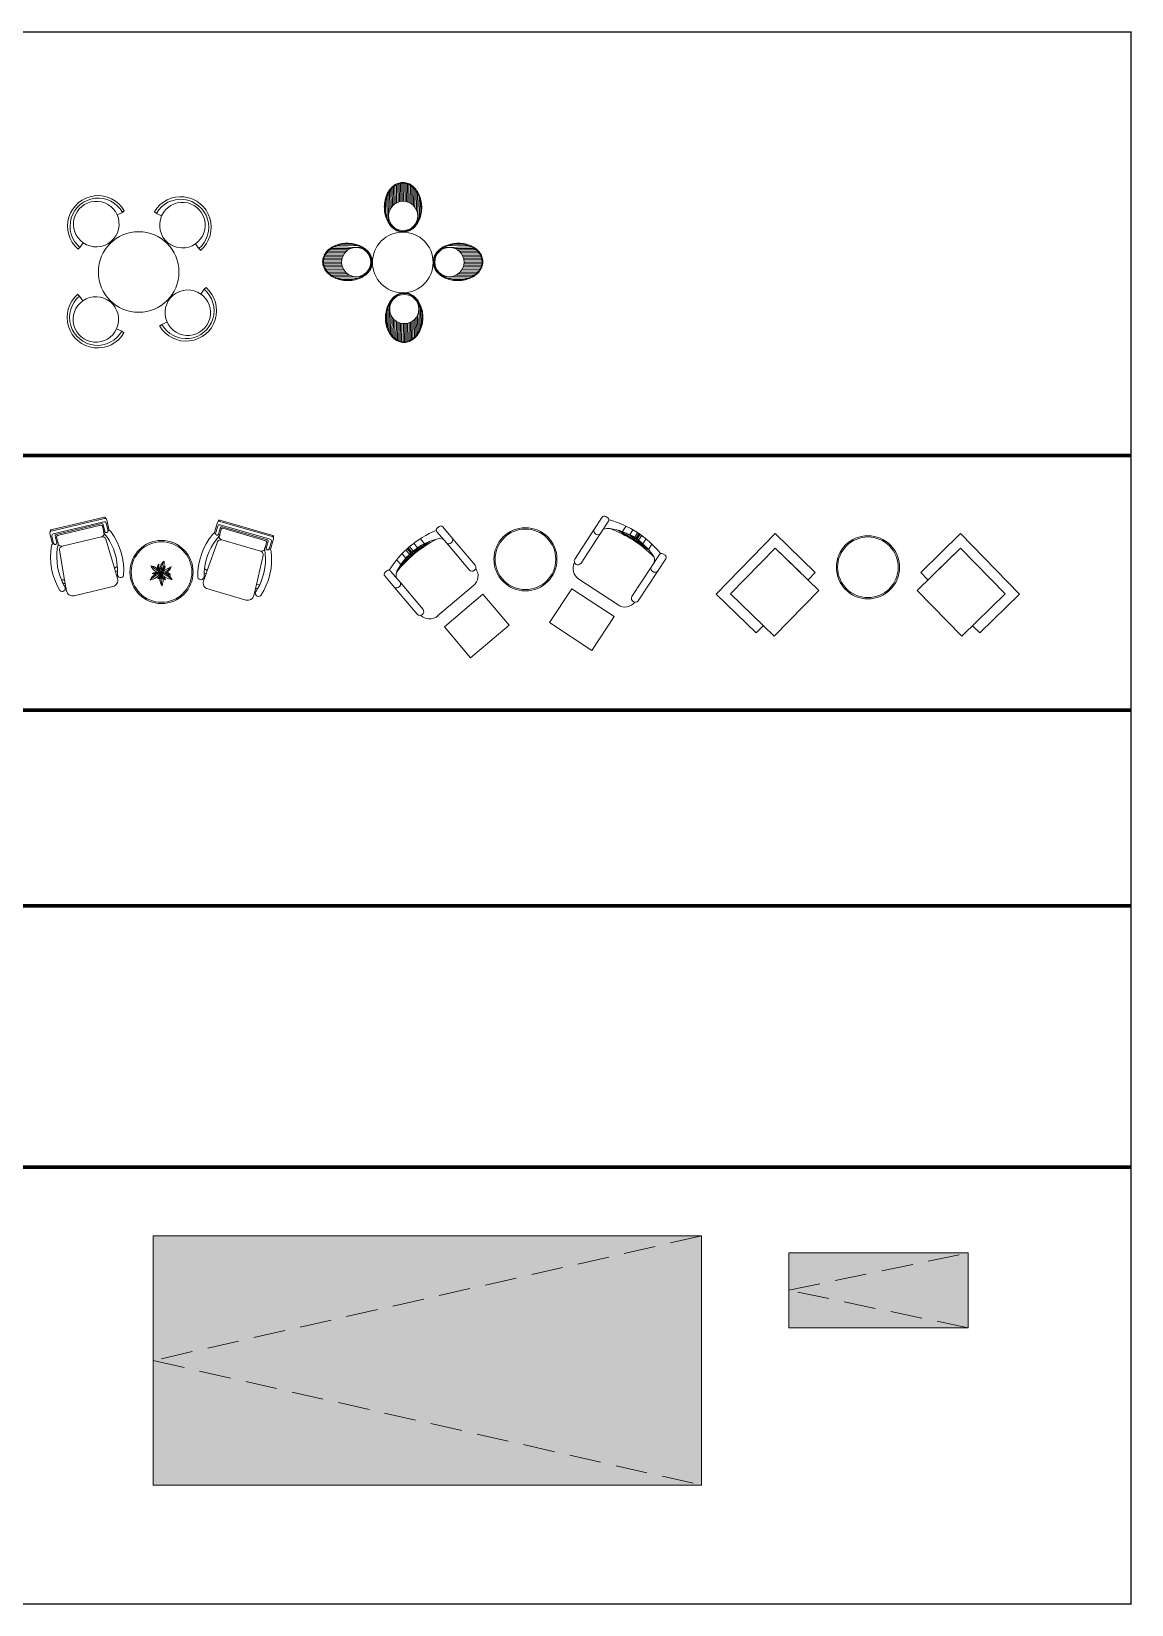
# Model space of a CAD drawing. Header units: inches. Extents: x 0 to 2128, y 0 to 649.
# Drawn here: x 1024 to 1458, y 0 to 621 of the extents above; entities that cross this region are included whole.
import ezdxf

# ---------------------------------------------------------------- set-up
doc = ezdxf.new("R2010")
doc.units = ezdxf.units.IN
doc.header["$MEASUREMENT"] = 0
doc.linetypes.add('1329_ARC_FD_LAYOUT_R2$0$1329_ARC_FD_LAYOUT_R2$0$HIDDEN', pattern=[0.375, 0.25, -0.125])
for name, color, linetype, lineweight in [('4wheelar_Parking_Res', 6, 'Continuous', 9), ('Hatch_Two Wheeler', 45, 'Continuous', 9), ('I_FUR', 7, 'Continuous', 9), ('Lan_Furniture', 205, 'Continuous', 13)]:
    doc.layers.add(name, color=color, linetype=linetype, lineweight=lineweight)
doc.layers.add('Hth_Vehicle_Four-Wheeler', color=171, linetype='Continuous')

# ---------------------------------------------------------------- blocks, each defined once
blk = doc.blocks.new('LOUNGER CHAIR')
at = {"color": 255}
for p, q in [((-20.75, -15.61), (-22.05, -17.35)), ((-18.66, -18.02), (-19.96, -19.75)), ((-17.09, -19.45), (-18.41, -21.21)), ((-16.56, -19.88), (-17.88, -21.65)), ((-16.3, -20.07), (-17.63, -21.86)), ((-16.05, -20.27), (-17.38, -22.06)), ((-15.49, -20.67), (-16.84, -22.48)), ((-13.72, -21.83), (-15.1, -23.67)), ((-10.9, -23.27), (-12.35, -25.21))]:
    blk.add_line(p, q, dxfattribs=at)
blk.add_line((0.28, -24.66), (0.59, -24.25))
at = {"color": 254}
for centre, radius, start, end in [((84.11, 117.16), 169.05, 231.52169, 236.66234), ((1292.03, 1787.68), 2230.74, 233.96548, 234.28868), ((-2864.54, -3884.91), 4801.31, 53.55446, 53.65395)]:
    blk.add_arc(centre, radius, start, end, dxfattribs=at)
at = {"layer": 'I_FUR'}
for p, q in [((-23.74, -6.71), (-15.44, 4.39)), ((-21.33, -8.51), (-13.03, 2.6)), ((7.44, -5.56), (-7.44, 5.56)), ((-27.33, -11.52), (-23.74, -6.71)), ((-21.33, -8.51), (-24.93, -13.31)), ((-23.74, -6.71), (-23.43, -6.29)), ((-21.33, -8.51), (-21.02, -8.09)), ((-2.12, -22.87), (6.18, -11.76)), ((-26.33, -13.52), (-27.13, -12.92)), ((0.28, -24.66), (8.58, -13.56)), ((-2.12, -22.87), (-5.71, -27.67)), ((-3.31, -29.47), (0.28, -24.66)), ((-2.12, -22.87), (-1.81, -22.45)), ((-5.51, -29.07), (-4.71, -29.67))]:
    blk.add_line(p, q, dxfattribs=at)
for centre, radius, start, end in [((-10.43, 1.55), 5, 53.22689, 138.25562), ((-14.32, 3.39), 1.51, 328.43335, 138.02043), ((4.45, -9.57), 5, 328.19816, 53.22689), ((-26.53, -12.12), 1, 143.22689, 233.22689), ((-22.94, -8.15), 1.68, 350.07058, 116.3832), ((-19.66, -11.4), 3.24, 161.92624, 216.0881), ((7.3, -12.77), 1.51, 328.43335, 138.02043), ((-25.73, -12.72), 1, 233.22689, 323.22689), ((6.89, 9.22), 39.59, 215.31426, 251.13953), ((14.25, 20.31), 49.47, 221.75115, 245.70014), ((-1.12, -0.61), 24.69, 210.98277, 258.33059), ((-5.03, -19.45), 5.44, 258.54822, 286.8138), ((-1.33, -24.31), 1.68, 350.07058, 116.3832), ((-4.91, -28.27), 1, 143.22689, 233.22689), ((-4.11, -28.87), 1, 233.22689, 323.22689)]:
    blk.add_arc(centre, radius, start, end, dxfattribs=at)
blk = doc.blocks.new('OUT-SEATING CHAIR')
at = {"color": 0, "linetype": 'ByBlock', "lineweight": -2}
for p, q in [((-12, -3), (-10.87, -3)), ((-10.87, -3), (-8.68, -2.39)), ((10.87, -3), (8.68, -2.39)), ((10.87, -3), (12, -3))]:
    blk.add_line(p, q, dxfattribs=at)
for centre, radius, start, end in [((0, -1.05), 12.05, 350.66166, 189.33834), ((0, 0), 9, 344.57263, 195.42737), ((0, 0), 9, 195.42737, 344.57263)]:
    blk.add_arc(centre, radius, start, end, dxfattribs=at)
at = {"color": 0, "linetype": 'ByBlock', "lineweight": 0}
blk.add_arc((0, -1.05), 11.05, 349.80757, 190.19243, dxfattribs=at)
blk = doc.blocks.new('garden seating')
blk.add_circle((-27573801.36, 21688815.67), 15.91)
at = {"layer": 'I_FUR'}
for p, rotation in [((-27573818.09, 21688834.6), 39.69775960996629), ((-27573781.96, 21688799.59), 219.6977596099662)]:
    blk.add_blockref('OUT-SEATING CHAIR', p, dxfattribs=dict(at, rotation=rotation))
at = {"layer": 'I_FUR', "xscale": -1}
for p, rotation in [((-27573784.07, 21688834.18), 320.3022403900336), ((-27573818.26, 21688796.92), 140.3022403900338)]:
    blk.add_blockref('OUT-SEATING CHAIR', p, dxfattribs=dict(at, rotation=rotation))
blk = doc.blocks.new('CAN CHAIR')
at = {"layer": 'I_FUR'}
for p, q in [((519.1, 210.6), (551.4, 233.3)), ((521.7, 214.9), (546.5, 232.3)), ((526.8, 220.9), (539.1, 229.5)), ((515.5, 195.9), (536.5, 210.6)), ((515.6, 198.4), (536.5, 213.1)), ((515.8, 201), (536.9, 215.8)), ((515.8, 193.6), (536.8, 208.4)), ((516.2, 191.5), (537.2, 206.2)), ((516.5, 203.9), (537.7, 218.8)), ((516.8, 189.5), (537.9, 204.3)), ((517.5, 207), (539.5, 222.5)), ((517.6, 187.6), (538.7, 202.4)), ((518.6, 185.8), (539.7, 200.6)), ((519.7, 184.2), (540.8, 199)), ((521.1, 182.7), (542.2, 197.5)), ((522.5, 181.3), (543.6, 196.1)), ((524.2, 180), (545.3, 194.8)), ((526.1, 178.9), (547.1, 193.6)), ((528.2, 177.9), (549.2, 192.6)), ((530.5, 177.1), (551.5, 191.8)), ((533.1, 176.4), (554.1, 191.2)), ((536, 176), (557.3, 191)), ((539.3, 175.9), (561.3, 191.4)), ((543.2, 176.2), (575.5, 198.9)), ((548.1, 177.2), (572.9, 194.6)), ((555.5, 180), (567.8, 188.6))]:
    blk.add_line(p, q, dxfattribs=at)
blk.add_circle((557.3, 211.8), 20.8, dxfattribs=at)
blk.add_ellipse((547.3, 204.8), major_axis=(-28.1, -19.8), ratio=0.744532, dxfattribs=at)
blk.add_open_spline([(518.3, 184.4), (519.2, 183.2), (520.2, 182), (523.1, 179.4), (525.2, 178.1), (529.9, 176.1), (532.4, 175.5), (537.8, 174.9), (540.6, 174.9), (546.3, 175.7), (549.2, 176.4), (554.9, 178.5), (557.7, 179.9), (563, 183.2), (565.5, 185.1), (570, 189.3), (572, 191.6), (575.4, 196.5), (576.8, 199.1), (578.9, 204.3), (579.6, 207), (580.1, 212.2), (580.1, 214.8), (579.1, 219.6), (578.2, 221.9), (575.8, 226), (574.2, 227.8), (570.4, 230.8), (568.2, 232), (563.4, 233.8), (560.8, 234.3), (555.3, 234.7), (552.5, 234.5), (546.7, 233.5), (543.8, 232.6), (538.2, 230.3), (535.4, 228.8), (530.3, 225.4), (527.8, 223.4), (523.5, 219), (521.6, 216.7), (518.4, 211.7), (517.1, 209.1), (515.3, 203.8), (514.7, 201.2), (514.4, 196), (514.6, 193.5), (515.9, 188.7), (516.9, 186.5), (518.2, 184.5), (518.3, 184.5), (518.3, 184.4)], degree=3, knots=[0, 0, 0, 0, 0.168015, 0.168015, 0.433577, 0.433577, 0.699138, 0.699138, 0.9647, 0.9647, 1.230262, 1.230262, 1.495824, 1.495824, 1.761385, 1.761385, 2.026947, 2.026947, 2.292509, 2.292509, 2.558071, 2.558071, 2.823632, 2.823632, 3.089194, 3.089194, 3.354756, 3.354756, 3.620318, 3.620318, 3.885879, 3.885879, 4.151441, 4.151441, 4.417003, 4.417003, 4.682565, 4.682565, 4.948127, 4.948127, 5.213688, 5.213688, 5.47925, 5.47925, 5.744812, 5.744812, 6.010374, 6.010374, 6.275935, 6.275935, 6.283185, 6.283185, 6.283185, 6.283185], dxfattribs=at)
blk = doc.blocks.new('garden seating 2')
at = {"layer": 'I_FUR'}
blk.add_circle((-27573800.46, 21688744.26), 12, dxfattribs=at)
at = {"layer": 'Lan_Furniture', "yscale": 0.2776643216335737, "zscale": 0.2776643216335737}
for p, xscale, rotation in [((-27573843.68, 21688922.42), -0.2776643216335737, 125.9980114585591), ((-27573978.64, 21688787.79), 0.2776643216335737, 324.0019885414409), ((-27573622.28, 21688787.79), -0.2776643216335737, 35.99801145855908), ((-27573843.23, 21688566.1), 0.2776643216335737, 54.00198854144082)]:
    blk.add_blockref('CAN CHAIR', p, dxfattribs=dict(at, xscale=xscale, rotation=rotation))
blk = doc.blocks.new('1 Seater Sofa')
at = {"layer": 'I_FUR'}
blk.add_line((-27573440.29, 21689170.36), (-27573406.95, 21689170.36), dxfattribs=at)
for points in [[(-27573436.29, 21689148.36), (-27573440.29, 21689148.36), (-27573440.29, 21689170.36)], [(-27573406.95, 21689170.36), (-27573406.95, 21689148.36), (-27573410.95, 21689148.36)], [(-27573436.24, 21689152.36), (-27573436.24, 21689166.36), (-27573410.95, 21689166.36)]]:
    blk.add_lwpolyline(points, dxfattribs=at)
blk.add_lwpolyline([(-27573410.95, 21689142.36), (-27573436.24, 21689142.36), (-27573436.24, 21689166.36), (-27573410.95, 21689166.36)], close=True, dxfattribs=at)
blk = doc.blocks.new('Car')
at = {"layer": 'Hth_Vehicle_Four-Wheeler'}
h = blk.add_hatch(color=256, dxfattribs=at)
h.dxf.hatch_style = 1
h.paths.add_polyline_path([(216.54, 0), (0, -49.21), (216.54, -98.42)])
h.paths.add_polyline_path([(216.54, 0), (0, 0), (0, -49.21)], flags=17)
h.paths.add_polyline_path([(0, -49.21), (0, -98.42), (216.54, -98.42)], flags=17)
at = {"layer": '4wheelar_Parking_Res', "linetype": '1329_ARC_FD_LAYOUT_R2$0$1329_ARC_FD_LAYOUT_R2$0$HIDDEN', "ltscale": 50}
for p, q in [((216.54, 0), (0, -49.21)), ((0, -49.21), (216.54, -98.42))]:
    blk.add_line(p, q, dxfattribs=at)
at = {"layer": '4wheelar_Parking_Res'}
blk.add_lwpolyline([(0, -98.42), (216.54, -98.42), (216.54, 0), (0, 0)], close=True, dxfattribs=at)
blk = doc.blocks.new('Bike')
at = {"layer": 'Hatch_Two Wheeler'}
h = blk.add_hatch(color=256, dxfattribs=at)
h.dxf.hatch_style = 1
h.paths.add_polyline_path([(70.86, -29.53), (70.86, 0), (0, -14.765)])
h.paths.add_polyline_path([(70.86, -29.53), (0, -14.765), (0, -29.53)], flags=17)
h.paths.add_polyline_path([(70.86, 0), (0, 0), (0, -14.765)], flags=17)
at = {"layer": '4wheelar_Parking_Res', "linetype": '1329_ARC_FD_LAYOUT_R2$0$1329_ARC_FD_LAYOUT_R2$0$HIDDEN', "ltscale": 50}
for p, q in [((0, -14.765), (70.86, 0)), ((70.86, -29.53), (0, -14.765))]:
    blk.add_line(p, q, dxfattribs=at)
at = {"layer": '4wheelar_Parking_Res'}
blk.add_lwpolyline([(0, -29.53), (0, 0), (70.86, 0), (70.86, -29.53)], close=True, dxfattribs=at)

msp = doc.modelspace()

# ---------------------------------------------------------------- linework, layer by layer
at = {"lineweight": 70}
for p, q in [((733.35, 453.69), (1458.1, 453.69)), ((733.35, 353.1), (1458.1, 353.1)), ((733.35, 275.86), (1458.1, 275.86)), ((733.35, 172.64), (1458.1, 172.64))]:
    msp.add_line(p, q, dxfattribs=at)
at = {"const_width": 0.453}
msp.add_lwpolyline([(733.35, 621.06), (1458.1, 621.06), (1458.1, 0), (733.35, 0)], close=True, dxfattribs=at)
at = {"layer": 'I_FUR'}
for p, q in [((1082.02, 526.25), (1082.02, 526.25)), ((1052.58, 429.38), (1031.41, 424.37)), ((1052.61, 428.87), (1031.61, 423.9)), ((1032.05, 418.74), (1031.05, 423)), ((1052.41, 427.54), (1032.38, 422.8)), ((1051.55, 426.82), (1033.47, 422.54)), ((1034.05, 422.12), (1051.23, 426.18)), ((1052.35, 423.63), (1051.83, 425.81)), ((1052.8, 423.76), (1052.16, 426.45)), ((1052.79, 423.75), (1052.44, 423.67)), ((1054.02, 424.05), (1053.32, 426.98)), ((1054.53, 424.07), (1053.52, 428.31)), ((1095.98, 423.03), (1097.2, 427.22)), ((1096.49, 422.99), (1097.33, 425.88)), ((1097.69, 422.64), (1098.47, 425.29)), ((1097.7, 422.63), (1098.04, 422.53)), ((1098.13, 427.73), (1118.86, 421.72)), ((1098.13, 422.48), (1098.76, 424.64)), ((1098.19, 428.24), (1119.09, 422.17)), ((1098.26, 426.39), (1118.03, 420.65)), ((1099.09, 425.63), (1116.93, 420.45)), ((1116.33, 420.06), (1099.38, 424.98)), ((1032.51, 418.97), (1031.82, 421.89)), ((1033.73, 419.25), (1033.1, 421.94)), ((1034.19, 419.33), (1033.68, 421.52)), ((1033.74, 419.25), (1034.08, 419.33)), ((1051.41, 421.61), (1035.94, 417.95)), ((1056.53, 409.3), (1053.14, 420.71)), ((1093.24, 408.38), (1097.2, 419.61)), ((1098.97, 420.41), (1114.24, 415.98)), ((1116.06, 417.28), (1116.68, 419.44)), ((1116.5, 417.17), (1116.16, 417.27)), ((1116.51, 417.18), (1117.28, 419.83)), ((1117.71, 416.83), (1118.55, 419.72)), ((1118.17, 416.59), (1119.38, 420.79)), ((1036.87, 404.65), (1034.79, 416.37)), ((1112.64, 402.75), (1115.31, 414.35)), ((1035.57, 404.65), (1036.87, 404.65)), ((1037.14, 403.14), (1036.87, 404.65)), ((1057.69, 409.88), (1056.53, 409.3)), ((1056.97, 407.84), (1056.53, 409.3)), ((1057.75, 408.23), (1056.97, 407.84)), ((1057.78, 405.11), (1056.97, 407.84)), ((1091.78, 404.26), (1092.73, 406.94)), ((1091.97, 407.37), (1092.73, 406.94)), ((1092.11, 409.02), (1093.24, 408.38)), ((1092.73, 406.94), (1093.24, 408.38)), ((1036.26, 403.14), (1037.14, 403.14)), ((1037.63, 400.34), (1037.14, 403.14)), ((1055.96, 401.96), (1040.69, 398.32)), ((1093.44, 401.02), (1108.51, 396.62)), ((1111.66, 398.49), (1112.3, 401.26)), ((1112.3, 401.26), (1112.64, 402.75)), ((1113.17, 401.22), (1112.3, 401.26)), ((1113.94, 402.69), (1112.64, 402.75))]:
    msp.add_line(p, q, dxfattribs=at)
for points in [[(1212.48, 386.75), (1197.22, 373.82), (1186.88, 386.03), (1202.14, 398.96)], [(1228.41, 387.73), (1245.13, 376.75), (1253.92, 390.12), (1237.19, 401.1)]]:
    msp.add_lwpolyline(points, close=True, dxfattribs=at)
for centre, radius in [((1218.9, 412.74), 12.47), ((1218.9, 412.74), 11.97), ((1075.16, 407.71), 12.47), ((1075.16, 407.71), 11.97), ((1354.2, 409.58), 12.47), ((1354.2, 409.58), 11.97)]:
    msp.add_circle(centre, radius, dxfattribs=at)
for centre, radius, start, end in [((1052.59, 428.86), 0.516, 355.32298, 90.89809), ((1052.78, 428.14), 0.752, 65.0158, 103.40126), ((1031.78, 423.17), 0.752, 141.61252, 193.2267), ((1031.63, 423.9), 0.516, 115.73023, 211.30535), ((1031.78, 423.17), 0.752, 103.22707, 141.61252), ((1032.55, 422.06), 0.752, 103.22707, 193.2267), ((1051.34, 425.7), 0.501, 13.40162, 103.40162), ((1051.06, 423.07), 1.5, 283.40162, 356.15214), ((1051.67, 426.33), 0.501, 13.40162, 103.40126), ((1052.5, 423.43), 0.251, 103.40162, 219.78489), ((1034.26, 408.23), 23.49, 38.83623, 39.78489), ((1052.59, 426.81), 0.752, 13.40162, 103.40126), ((1034.26, 408.23), 23.49, 4.02564, 38.83623), ((1053.38, 423.92), 0.612, 195.87382, 11.53574), ((1052.78, 428.14), 0.752, 13.40162, 65.0158), ((1054.29, 423.09), 1, 76.25937, 108.11198), ((1054.29, 423.09), 1, 36.58114, 76.25937), ((1034.22, 408.19), 26, 355.96721, 36.58114), ((1115.47, 406.16), 26, 140.54999, 181.16393), ((1096.17, 422.04), 1, 100.87177, 140.54999), ((1096.17, 422.04), 1, 69.01916, 100.87177), ((1097.12, 422.83), 0.612, 165.5954, 341.25731), ((1097.92, 427.01), 0.752, 112.11534, 163.72952), ((1098.05, 425.67), 0.752, 73.72987, 163.72952), ((1098.16, 427.72), 0.516, 86.23304, 181.80816), ((1097.92, 427.01), 0.752, 73.72987, 112.11534), ((1098.95, 425.15), 0.501, 73.72987, 163.72952), ((1099.24, 424.5), 0.501, 73.72952, 163.72952), ((1057.32, 413.66), 26, 170.04718, 210.66112), ((1032.7, 417.98), 1, 130.36896, 170.04718), ((1032.7, 417.98), 1, 98.51635, 130.36896), ((1033.14, 419.13), 0.612, 195.09259, 10.75451), ((1033.59, 422.05), 0.501, 103.22707, 193.2267), ((1034.16, 421.63), 0.501, 103.2267, 193.2267), ((1057.26, 413.68), 23.49, 167.7921, 202.60269), ((1034.14, 419.08), 0.251, 346.84343, 103.2267), ((1057.26, 413.68), 23.49, 166.84343, 167.7921), ((1035.6, 419.41), 1.5, 210.47619, 283.2267), ((1036.29, 416.48), 1.5, 103.40162, 184.45207), ((1051.75, 420.14), 1.5, 22.17625, 103.2267), ((1115.43, 406.2), 23.49, 138.29491, 173.1055), ((1098.56, 418.97), 1.5, 73.90444, 154.95488), ((1115.43, 406.2), 23.49, 137.34625, 138.29491), ((1099.4, 421.86), 1.5, 180.979, 253.72952), ((1097.97, 422.29), 0.251, 317.34625, 73.72952), ((1092.73, 412.79), 23.49, 334.52845, 9.33904), ((1114.65, 417.43), 1.5, 253.90444, 326.65495), ((1116.09, 417.03), 0.251, 73.90444, 190.2877), ((1092.73, 412.79), 23.49, 9.33904, 10.2877), ((1116.2, 419.58), 0.501, 343.90444, 73.90444), ((1117.1, 417.03), 0.612, 166.37663, 342.03855), ((1116.79, 419.97), 0.501, 343.90444, 73.90407), ((1117.48, 415.86), 1, 46.76218, 78.61479), ((1117.83, 419.93), 0.752, 343.90444, 73.90407), ((1117.48, 415.86), 1, 7.08395, 46.76218), ((1118.65, 420.99), 0.752, 35.51861, 73.90407), ((1118.84, 421.72), 0.516, 325.82579, 61.40091), ((1118.65, 420.99), 0.752, 343.90444, 35.51861), ((1075.66, 412.24), 5.15, 203.37565, 259.39401), ((1070.23, 405.62), 4.63, 21.79033, 81.28009), ((1075.49, 409.46), 1.93, 135.50612, 208.99482), ((1077.74, 409.52), 3.83, 160.68246, 207.53313), ((1082.83, 410.7), 8.71, 179.44868, 198.46203), ((1079.14, 408.54), 4.63, 130.57504, 197.16216), ((1087.11, 406.37), 12.36, 152.79985, 175.42653), ((1069.12, 411.41), 7.04, 345.66412, 5.30027), ((1113.82, 414.54), 1.5, 352.67907, 73.72952), ((1092.67, 412.78), 26, 326.47002, 7.08395), ((1057.26, 413.68), 23.49, 202.60269, 206.63944), ((1055.38, 404.4), 2.51, 283.40162, 16.56216), ((1034.26, 408.23), 23.49, 359.98889, 4.02564), ((1034.26, 408.23), 23.49, 356.42292, 359.98889), ((1058.95, 406.73), 1.25, 178.03483, 343.27395), ((1069.12, 411.41), 7.04, 282.13344, 324.37243), ((1075.01, 402.52), 4.84, 98.8733, 155.47402), ((1079.08, 396.11), 11.95, 111.13821, 134.94797), ((1061.62, 395.12), 17.71, 42.78427, 58.07606), ((1072.97, 404.05), 3.5, 76.12533, 116.79092), ((1072.88, 410.9), 4.02, 248.22685, 271.08506), ((1073.44, 375.68), 31.56, 89.02043, 93.61239), ((1075.26, 405.36), 1.54, 144.56683, 194.4058), ((1073.34, 406.41), 1.49, 286.54379, 320.68505), ((1066.3, 409.79), 8.89, 327.49818, 343.00859), ((1079.81, 405.17), 5.32, 157.71343, 213.28128), ((1075.57, 410.82), 3.57, 256.08672, 344.08823), ((1072.92, 410.37), 3.64, 301.16153, 357.01514), ((1078.53, 407.03), 3.72, 122.19353, 174.9672), ((1067.79, 413.51), 9.36, 318.87514, 338.7625), ((1071.89, 396.94), 10.71, 46.58083, 73.89065), ((1082.02, 399.42), 10.68, 106.34606, 131.9808), ((1080.25, 411.62), 6.96, 219.53256, 262.2738), ((1070.34, 404.26), 5.41, 31.58571, 32.75268), ((1077.02, 406.77), 2.13, 172.53475, 262.09571), ((1092.64, 406.3), 17.73, 177.40765, 193.28244), ((1073.19, 414.84), 7.75, 283.15135, 317.3741), ((1078.24, 407.56), 3.3, 188.33653, 241.6169), ((1075.01, 402.52), 4.84, 27.07934, 89.11517), ((1070.34, 404.26), 5.41, 338.24203, 9.18979), ((1076.56, 404.14), 3.15, 47.89692, 101.88355), ((1086.17, 409.85), 10.78, 201.07233, 208.83711), ((1071.11, 384.39), 23.34, 71.10741, 77.18692), ((1077.23, 406.01), 1.52, 19.16917, 106.16674), ((1090.69, 405.93), 1.25, 193.85719, 359.09631), ((1094.14, 403.42), 2.51, 160.56898, 253.72952), ((1115.43, 406.2), 23.49, 177.14225, 180.70822), ((1115.43, 406.2), 23.49, 173.1055, 177.14225), ((1035.86, 401.26), 1.25, 223.35438, 28.5935), ((1057.26, 413.68), 23.49, 206.63944, 210.20541), ((1040.1, 400.78), 2.51, 190.06617, 283.2267), ((1109.22, 399.05), 2.51, 253.90444, 347.06497), ((1113.48, 399.32), 1.25, 148.53764, 313.77676), ((1092.73, 412.79), 23.49, 326.92573, 330.4917), ((1092.73, 412.79), 23.49, 330.4917, 334.52845)]:
    msp.add_arc(centre, radius, start, end, dxfattribs=at)

# ---------------------------------------------------------------- block references
for name, p in [('garden seating', (27574867.48, -21688289.42)), ('garden seating 2', (27574970.91, -21688214.24)), ('Car', (1071.87, 145.39)), ('Bike', (1322.95, 138.68))]:
    msp.add_blockref(name, p, dxfattribs=at)
for name, p, rotation in [('LOUNGER CHAIR', (1247.75, 399.79), 183.4919794305818), ('1 Seater Sofa', (3736043.57, -34881765.83), 314.2995437263936)]:
    msp.add_blockref(name, p, dxfattribs=dict(at, rotation=rotation))
at = {"layer": 'I_FUR', "xscale": -1}
for name, p, rotation in [('LOUNGER CHAIR', (1191.32, 396.35), 183.4919794305818), ('1 Seater Sofa', (-3733335.18, -34881765.83), 45.70045627360636)]:
    msp.add_blockref(name, p, dxfattribs=dict(at, rotation=rotation))

doc.saveas('drawing.dxf')
